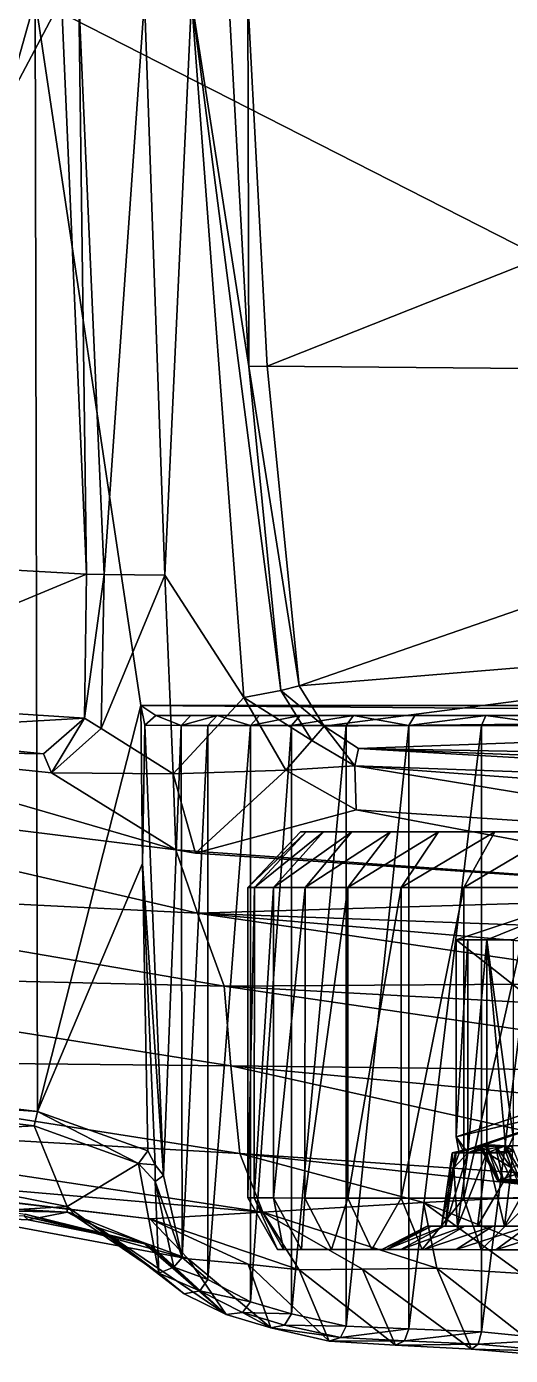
# Model space of a CAD drawing. Header units: metres. Extents: x -7 to 7, y -2.9 to 2.9.
# Drawn here: x -4.927 to -3.948, y -2.747 to -0.055 of the extents above; entities that cross this region are included whole.
import ezdxf

# ---------------------------------------------------------------- set-up
doc = ezdxf.new("R2010")
doc.units = ezdxf.units.M

msp = doc.modelspace()

# ---------------------------------------------------------------- linework, layer by layer
for points in [[(-5.51984, -2.17866, -1.25972), (-4.90959, 0, -1.28907), (-4.90498, -2.25259, -1.28985)], [(-4.90959, 0, -1.28907), (-5.51984, -2.17866, -1.25972), (-5.51984, 0, -1.25907)], [(-5.45369, -1.12764, 0.539903), (-4.85654, 0, 0.921452), (-5.49048, 0, 0.580406)], [(-4.85654, 0, 0.921452), (-5.45369, -1.12764, 0.539903), (-4.80541, -1.16408, 0.881277)], [(-4.90959, 0, -1.28907), (-2.10391, -1.43054, -1.3198), (-4.6954, -1.43055, -1.28949)], [(-4.6954, -1.43055, -1.28949), (-4.90498, -2.25259, -1.28985), (-4.90959, 0, -1.28907)], [(-2.10391, -1.43054, -1.3198), (-4.90959, 0, -1.28907), (-1.83446, 0, -1.32407)], [(-4.85654, 0, 0.921452), (-4.80541, -1.16408, 0.881277), (-4.82125, 0, 0.940306)], [(-4.77008, -1.16526, 0.899976), (-4.68813, 0, 1.01093), (-4.82125, 0, 0.940306)], [(-4.82125, 0, 0.940306), (-4.80541, -1.16408, 0.881277), (-4.77008, -1.16526, 0.899976)], [(-4.68813, 0, 1.01093), (-4.77008, -1.16526, 0.899976), (-4.64674, -1.1666, 0.965584)], [(-4.64674, -1.1666, 0.965584), (-4.59288, 0, 1.06093), (-4.68813, 0, 1.01093)], [(-4.59288, 0, 1.06093), (-4.64674, -1.1666, 0.965584), (-4.48738, -1.41433, 1.00051)], [(-4.59288, 0, 1.06093), (-4.41219, -1.39997, 1.02047), (-4.4772, -0.743843, 1.05956)], [(-4.41219, -1.39997, 1.02047), (-4.59288, 0, 1.06093), (-4.48738, -1.41433, 1.00051)], [(-4.59288, 0, 1.06093), (-4.4772, -0.743843, 1.05956), (-4.51763, 0, 1.07281)], [(-4.51763, 0, 1.07281), (-4.4772, -0.743843, 1.05956), (-4.47925, 0, 1.08333)], [(-4.47925, 0, 1.08333), (-4.4772, -0.743843, 1.05956), (-4.43967, -0.742794, 1.07324)], [(-4.43967, -0.742794, 1.07324), (-2.56705, 0, 1.84354), (-4.47925, 0, 1.08333)], [(-2.56705, 0, 1.84354), (-4.43967, -0.742794, 1.07324), (-2.5568, -0.760222, 1.83818)], [(-4.4772, -0.743843, 1.05956), (-4.37522, -1.39052, 1.03359), (-4.43967, -0.742794, 1.07324)], [(-4.37522, -1.39052, 1.03359), (-4.4772, -0.743843, 1.05956), (-4.41219, -1.39997, 1.02047)], [(-4.37522, -1.39052, 1.03359), (-2.5568, -0.760222, 1.83818), (-4.43967, -0.742794, 1.07324)], [(-2.5568, -0.760222, 1.83818), (-4.37522, -1.39052, 1.03359), (-2.53684, -1.23918, 1.78303)], [(-5.41281, -1.4166, 0.507014), (-4.80541, -1.16408, 0.881277), (-5.45369, -1.12764, 0.539903)], [(-4.80541, -1.16408, 0.881277), (-5.41281, -1.4166, 0.507014), (-4.8099, -1.4562, 0.814114)], [(-4.80541, -1.16408, 0.881277), (-4.8099, -1.4562, 0.814114), (-4.77008, -1.16526, 0.899976)], [(-4.77008, -1.16526, 0.899976), (-4.8099, -1.4562, 0.814114), (-4.77569, -1.47725, 0.82602)], [(-4.77569, -1.47725, 0.82602), (-4.64674, -1.1666, 0.965584), (-4.77008, -1.16526, 0.899976)], [(-4.64674, -1.1666, 0.965584), (-4.77569, -1.47725, 0.82602), (-4.63004, -1.56877, 0.875464)], [(-4.48738, -1.41433, 1.00051), (-4.64674, -1.1666, 0.965584), (-4.63004, -1.56877, 0.875464)], [(-4.32446, -1.47224, 1.03311), (-2.53684, -1.23918, 1.78303), (-4.37522, -1.39052, 1.03359)], [(-2.53684, -1.23918, 1.78303), (-4.32446, -1.47224, 1.03311), (-2.53147, -1.4544, 1.74392)], [(-4.41219, -1.39997, 1.02047), (-4.32446, -1.47224, 1.03311), (-4.37522, -1.39052, 1.03359)], [(-5.31292, -1.48496, 0.534398), (-4.8099, -1.4562, 0.814114), (-5.41281, -1.4166, 0.507014)], [(-4.48738, -1.41433, 1.00051), (-4.63004, -1.56877, 0.875464), (-4.40195, -1.56125, 0.990466)], [(-4.48738, -1.41433, 1.00051), (-4.34954, -1.50115, 1.01879), (-4.41219, -1.39997, 1.02047)], [(-4.34954, -1.50115, 1.01879), (-4.48738, -1.41433, 1.00051), (-4.40195, -1.56125, 0.990466)], [(-4.32446, -1.47224, 1.03311), (-4.41219, -1.39997, 1.02047), (-4.34954, -1.50115, 1.01879)], [(-4.90498, -2.25259, -1.28985), (-4.6954, -1.43055, -1.28949), (-4.69241, -1.75017, -1.28959)], [(-2.14882, -1.45055, -1.29921), (-4.6954, -1.43055, -1.28949), (-2.10391, -1.43054, -1.3198)], [(-4.69241, -1.75017, -1.28959), (-4.6954, -1.43055, -1.28949), (-4.68749, -1.47057, -1.26956)], [(-4.68749, -1.47057, -1.26956), (-4.6954, -1.43055, -1.28949), (-4.66555, -1.45055, -1.26981)], [(-4.6954, -1.43055, -1.28949), (-2.14882, -1.45055, -1.29921), (-4.66555, -1.45055, -1.26981)], [(-4.66555, -1.45055, -1.26981), (-4.61373, -1.47063, -1.02951), (-4.68749, -1.47057, -1.26956)], [(-3.02818, -1.45094, 0.030754), (-3.52283, -1.45094, 0.037835), (-4.66555, -1.45055, -1.26981)], [(-2.17951, -1.45059, -1.15878), (-4.66555, -1.45055, -1.26981), (-2.14882, -1.45055, -1.29921)], [(-2.33397, -1.45077, -0.546433), (-4.66555, -1.45055, -1.26981), (-2.17951, -1.45059, -1.15878)], [(-4.66555, -1.45055, -1.26981), (-4.37318, -1.4508, -0.44006), (-4.59443, -1.45062, -1.03475)], [(-3.02818, -1.45094, 0.030754), (-4.66555, -1.45055, -1.26981), (-2.33397, -1.45077, -0.546433)], [(-4.66555, -1.45055, -1.26981), (-3.52283, -1.45094, 0.037835), (-4.37318, -1.4508, -0.44006)], [(-4.61373, -1.47063, -1.02951), (-4.66555, -1.45055, -1.26981), (-4.59443, -1.45062, -1.03475)], [(-4.54091, -1.45069, -0.813524), (-4.61373, -1.47063, -1.02951), (-4.59443, -1.45062, -1.03475)], [(-4.55998, -1.47069, -0.807306), (-4.61373, -1.47063, -1.02951), (-4.54091, -1.45069, -0.813524)], [(-4.59443, -1.45062, -1.03475), (-4.45546, -1.45075, -0.607748), (-4.54091, -1.45069, -0.813524)], [(-4.59443, -1.45062, -1.03475), (-4.37318, -1.4508, -0.44006), (-4.45546, -1.45075, -0.607748)], [(-4.54091, -1.45069, -0.813524), (-4.47369, -1.47075, -0.599506), (-4.55998, -1.47069, -0.807306)], [(-4.47369, -1.47075, -0.599506), (-4.54091, -1.45069, -0.813524), (-4.45546, -1.45075, -0.607748)], [(-4.37318, -1.4508, -0.44006), (-4.47369, -1.47075, -0.599506), (-4.45546, -1.45075, -0.607748)], [(-4.39042, -1.4708, -0.429806), (-4.47369, -1.47075, -0.599506), (-4.37318, -1.4508, -0.44006)], [(-4.26538, -1.45085, -0.288159), (-4.39042, -1.4708, -0.429806), (-4.37318, -1.4508, -0.44006)], [(-4.28021, -1.47085, -0.274507), (-4.39042, -1.4708, -0.429806), (-4.26538, -1.45085, -0.288159)], [(-4.37318, -1.4508, -0.44006), (-4.14097, -1.45087, -0.183473), (-4.26538, -1.45085, -0.288159)], [(-4.37318, -1.4508, -0.44006), (-3.52283, -1.45094, 0.037835), (-4.14097, -1.45087, -0.183473)], [(-4.26538, -1.45085, -0.288159), (-4.15281, -1.47088, -0.167306), (-4.28021, -1.47085, -0.274507)], [(-4.15281, -1.47088, -0.167306), (-4.26538, -1.45085, -0.288159), (-4.14097, -1.45087, -0.183473)], [(-3.9973, -1.4509, -0.092462), (-4.15281, -1.47088, -0.167306), (-4.14097, -1.45087, -0.183473)], [(-4.00632, -1.47091, -0.074506), (-4.15281, -1.47088, -0.167306), (-3.9973, -1.4509, -0.092462)], [(-4.14097, -1.45087, -0.183473), (-3.68129, -1.45093, 0.010949), (-3.9973, -1.4509, -0.092462)], [(-4.14097, -1.45087, -0.183473), (-3.52283, -1.45094, 0.037835), (-3.68129, -1.45093, 0.010949)], [(-3.9973, -1.4509, -0.092462), (-3.85054, -1.47092, -0.014806), (-4.00632, -1.47091, -0.074506)], [(-3.85054, -1.47092, -0.014806), (-3.9973, -1.4509, -0.092462), (-3.84429, -1.45092, -0.033826)], [(-3.9973, -1.4509, -0.092462), (-3.68129, -1.45093, 0.010949), (-3.84429, -1.45092, -0.033826)], [(-4.8099, -1.4562, 0.814114), (-5.31292, -1.48496, 0.534398), (-4.89282, -1.52847, 0.7437)], [(-4.87612, -1.56694, 0.735823), (-4.8099, -1.4562, 0.814114), (-4.89282, -1.52847, 0.7437)], [(-4.8099, -1.4562, 0.814114), (-4.87612, -1.56694, 0.735823), (-4.77569, -1.47725, 0.82602)], [(-4.87612, -1.56694, 0.735823), (-4.63004, -1.56877, 0.875464), (-4.77569, -1.47725, 0.82602)], [(-4.68749, -1.47057, -1.26956), (-4.64962, -2.38237, -1.25547), (-4.69241, -1.75017, -1.28959)], [(-4.61373, -1.47063, -1.02951), (-4.64962, -2.38237, -1.25547), (-4.68749, -1.47057, -1.26956)], [(-4.64962, -2.38237, -1.25547), (-4.61373, -1.47063, -1.02951), (-4.61204, -2.54864, -1.02196)], [(-4.55998, -1.47069, -0.807306), (-4.61204, -2.54864, -1.02196), (-4.61373, -1.47063, -1.02951)], [(-4.61204, -2.54864, -1.02196), (-4.55998, -1.47069, -0.807306), (-4.55998, -2.59276, -0.807638)], [(-4.47369, -1.47075, -0.599506), (-4.55998, -2.59276, -0.807638), (-4.55998, -1.47069, -0.807306)], [(-4.55998, -2.59276, -0.807638), (-4.47369, -1.47075, -0.599506), (-4.47369, -2.63807, -0.599852)], [(-4.39042, -1.4708, -0.429806), (-4.47369, -2.63807, -0.599852), (-4.47369, -1.47075, -0.599506)], [(-4.47369, -2.63807, -0.599852), (-4.39042, -1.4708, -0.429806), (-4.39042, -2.66266, -0.43016)], [(-4.28021, -1.47085, -0.274507), (-4.39042, -2.66266, -0.43016), (-4.39042, -1.4708, -0.429806)], [(-4.39042, -2.66266, -0.43016), (-4.28021, -1.47085, -0.274507), (-4.28021, -2.68724, -0.274867)], [(-4.34954, -1.50115, 1.01879), (-4.26221, -1.5526, 1.05241), (-4.32446, -1.47224, 1.03311)], [(-4.25502, -1.51745, 1.06032), (-2.53147, -1.4544, 1.74392), (-4.32446, -1.47224, 1.03311)], [(-4.32446, -1.47224, 1.03311), (-4.26221, -1.5526, 1.05241), (-4.25502, -1.51745, 1.06032)], [(-4.15281, -1.47088, -0.167306), (-4.28021, -2.68724, -0.274867), (-4.28021, -1.47085, -0.274507)], [(-4.28021, -2.68724, -0.274867), (-4.15281, -1.47088, -0.167306), (-4.15281, -2.69324, -0.167669)], [(-2.53147, -1.4544, 1.74392), (-4.25502, -1.51745, 1.06032), (-2.56126, -1.54788, 1.71327)], [(-4.00632, -1.47091, -0.074506), (-4.15281, -2.69324, -0.167669), (-4.15281, -1.47088, -0.167306)], [(-4.15281, -2.69324, -0.167669), (-4.00632, -1.47091, -0.074506), (-4.00632, -2.69923, -0.07487)], [(-3.85054, -1.47092, -0.014806), (-4.00632, -2.69923, -0.07487), (-4.00632, -1.47091, -0.074506)], [(-4.00632, -2.69923, -0.07487), (-3.85054, -1.47092, -0.014806), (-3.85054, -2.71446, -0.015175)], [(-5.319, -1.52101, 0.51504), (-4.89282, -1.52847, 0.7437), (-5.31292, -1.48496, 0.534398)], [(-4.40195, -1.56125, 0.990466), (-4.26221, -1.5526, 1.05241), (-4.34954, -1.50115, 1.01879)], [(-4.62469, -1.72282, 0.79542), (-5.319, -1.52101, 0.51504), (-5.72829, -1.58584, 0.24546)], [(-4.89282, -1.52847, 0.7437), (-5.319, -1.52101, 0.51504), (-4.87612, -1.56694, 0.735823)], [(-5.319, -1.52101, 0.51504), (-4.62469, -1.72282, 0.79542), (-4.87612, -1.56694, 0.735823)], [(-4.26221, -1.5526, 1.05241), (-2.61843, -1.61183, 1.67894), (-4.25502, -1.51745, 1.06032)], [(-4.25502, -1.51745, 1.06032), (-2.61843, -1.61183, 1.67894), (-2.62494, -1.58226, 1.67792)], [(-2.56126, -1.54788, 1.71327), (-4.25502, -1.51745, 1.06032), (-2.62494, -1.58226, 1.67792)], [(-4.26221, -1.5526, 1.05241), (-4.40195, -1.56125, 0.990466), (-4.2598, -1.64179, 1.03544)], [(-4.26221, -1.5526, 1.05241), (-3.35239, -1.70161, 1.41043), (-2.60607, -1.67567, 1.69043)], [(-3.35239, -1.70161, 1.41043), (-4.26221, -1.5526, 1.05241), (-4.2598, -1.64179, 1.03544)], [(-4.26221, -1.5526, 1.05241), (-2.60607, -1.67567, 1.69043), (-2.61843, -1.61183, 1.67894)], [(-5.72829, -1.58584, 0.24546), (-4.58106, -1.85125, 0.670381), (-4.62469, -1.72282, 0.79542)], [(-4.58106, -1.85125, 0.670381), (-5.72829, -1.58584, 0.24546), (-5.71452, -1.79398, 0.165397)], [(-4.63004, -1.56877, 0.875464), (-4.87612, -1.56694, 0.735823), (-4.62469, -1.72282, 0.79542)], [(-4.63004, -1.56877, 0.875464), (-4.58476, -1.72926, 0.840418), (-4.40195, -1.56125, 0.990466)], [(-4.62469, -1.72282, 0.79542), (-4.58476, -1.72926, 0.840418), (-4.63004, -1.56877, 0.875464)], [(-4.2598, -1.64179, 1.03544), (-4.40195, -1.56125, 0.990466), (-4.58476, -1.72926, 0.840418)], [(-4.58476, -1.72926, 0.840418), (-3.34459, -1.81369, 1.37539), (-4.2598, -1.64179, 1.03544)], [(-4.2598, -1.64179, 1.03544), (-3.34459, -1.81369, 1.37539), (-3.35239, -1.70161, 1.41043)], [(-4.37242, -1.68599, -1.12334), (-4.36067, -1.686, -1.27253), (-4.47877, -1.79888, -1.12334)], [(-4.47877, -1.79888, -1.12334), (-4.36067, -1.686, -0.974158), (-4.37242, -1.68599, -1.12334)], [(-4.36067, -1.686, -0.974158), (-4.47877, -1.79888, -1.12334), (-4.46572, -1.79889, -0.957524)], [(-4.47877, -1.79888, -1.12334), (-4.36067, -1.686, -1.27253), (-4.46572, -1.79889, -1.28916)], [(-4.36067, -1.686, -1.27253), (-4.32574, -1.68601, -1.41805), (-4.46572, -1.79889, -1.28916)], [(-4.46572, -1.79889, -0.957524), (-4.32574, -1.68601, -0.828643), (-4.36067, -1.686, -0.974158)], [(-4.32574, -1.68601, -0.828643), (-4.46572, -1.79889, -0.957524), (-4.42689, -1.7989, -0.795787)], [(-4.46572, -1.79889, -1.28916), (-4.32574, -1.68601, -1.41805), (-4.42689, -1.7989, -1.4509)], [(-4.32574, -1.68601, -1.41805), (-4.26847, -1.68603, -1.5563), (-4.42689, -1.7989, -1.4509)], [(-4.42689, -1.7989, -0.795787), (-4.26847, -1.68603, -0.690387), (-4.32574, -1.68601, -0.828643)], [(-4.26847, -1.68603, -0.690387), (-4.42689, -1.7989, -0.795787), (-4.36324, -1.79892, -0.642115)], [(-4.42689, -1.7989, -1.4509), (-4.26847, -1.68603, -1.5563), (-4.36324, -1.79892, -1.60457)], [(-3.41874, -1.68632, -1.12334), (-4.37242, -1.68599, -1.12334), (-4.36067, -1.686, -0.974158)], [(-3.41874, -1.68632, -1.12334), (-4.36067, -1.686, -1.27253), (-4.37242, -1.68599, -1.12334)], [(-4.26847, -1.68603, -1.5563), (-4.19028, -1.68606, -1.6839), (-4.36324, -1.79892, -1.60457)], [(-4.36324, -1.79892, -0.642115), (-4.19028, -1.68606, -0.56279), (-4.26847, -1.68603, -0.690387)], [(-4.19028, -1.68606, -0.56279), (-4.36324, -1.79892, -0.642115), (-4.27633, -1.79895, -0.500292)], [(-4.36324, -1.79892, -1.60457), (-4.19028, -1.68606, -1.6839), (-4.27633, -1.79895, -1.7464)], [(-3.41874, -1.68632, -1.12334), (-4.36067, -1.686, -0.974158), (-4.32574, -1.68601, -0.828643)], [(-3.41874, -1.68632, -1.12334), (-4.32574, -1.68601, -1.41805), (-4.36067, -1.686, -1.27253)], [(-3.41874, -1.68632, -1.12334), (-4.32574, -1.68601, -0.828643), (-4.26847, -1.68603, -0.690387)], [(-3.41874, -1.68632, -1.12334), (-4.26847, -1.68603, -1.5563), (-4.32574, -1.68601, -1.41805)], [(-4.19028, -1.68606, -1.6839), (-4.09309, -1.68609, -1.79769), (-4.27633, -1.79895, -1.7464)], [(-4.27633, -1.79895, -0.500292), (-4.09309, -1.68609, -0.448997), (-4.19028, -1.68606, -0.56279)], [(-4.09309, -1.68609, -0.448997), (-4.27633, -1.79895, -0.500292), (-4.16831, -1.79899, -0.373811)], [(-4.27633, -1.79895, -1.7464), (-4.09309, -1.68609, -1.79769), (-4.16831, -1.79899, -1.87288)], [(-3.41874, -1.68632, -1.12334), (-4.26847, -1.68603, -0.690387), (-4.19028, -1.68606, -0.56279)], [(-3.41874, -1.68632, -1.12334), (-4.19028, -1.68606, -1.6839), (-4.26847, -1.68603, -1.5563)], [(-3.41874, -1.68632, -1.12334), (-4.19028, -1.68606, -0.56279), (-4.09309, -1.68609, -0.448997)], [(-3.41874, -1.68632, -1.12334), (-4.09309, -1.68609, -1.79769), (-4.19028, -1.68606, -1.6839)], [(-4.09309, -1.68609, -1.79769), (-3.9793, -1.68613, -1.89488), (-4.16831, -1.79899, -1.87288)], [(-4.16831, -1.79899, -0.373811), (-3.9793, -1.68613, -0.351808), (-4.09309, -1.68609, -0.448997)], [(-3.9793, -1.68613, -0.351808), (-4.16831, -1.79899, -0.373811), (-4.04182, -1.79903, -0.265787)], [(-4.16831, -1.79899, -1.87288), (-3.9793, -1.68613, -1.89488), (-4.04182, -1.79903, -1.9809)], [(-3.41874, -1.68632, -1.12334), (-4.09309, -1.68609, -0.448997), (-3.9793, -1.68613, -0.351808)], [(-3.41874, -1.68632, -1.12334), (-3.9793, -1.68613, -1.89488), (-4.09309, -1.68609, -1.79769)], [(-3.9793, -1.68613, -1.89488), (-3.8517, -1.68617, -1.97307), (-4.04182, -1.79903, -1.9809)], [(-4.04182, -1.79903, -0.265787), (-3.8517, -1.68617, -0.273616), (-3.9793, -1.68613, -0.351808)], [(-3.8517, -1.68617, -0.273616), (-4.04182, -1.79903, -0.265787), (-3.9, -1.79908, -0.178878)], [(-4.04182, -1.79903, -1.9809), (-3.8517, -1.68617, -1.97307), (-3.9, -1.79908, -2.06781)], [(-3.41874, -1.68632, -1.12334), (-3.9793, -1.68613, -0.351808), (-3.8517, -1.68617, -0.273616)], [(-3.41874, -1.68632, -1.12334), (-3.8517, -1.68617, -1.97307), (-3.9793, -1.68613, -1.89488)], [(-4.62469, -1.72282, 0.79542), (-4.58106, -1.85125, 0.670381), (-3.34459, -1.81367, 1.33039)], [(-3.34459, -1.81367, 1.33039), (-4.58476, -1.72926, 0.840418), (-4.62469, -1.72282, 0.79542)], [(-4.58476, -1.72926, 0.840418), (-3.34459, -1.81367, 1.33039), (-3.34459, -1.81369, 1.37539)], [(-4.90498, -2.25259, -1.28985), (-4.69241, -1.75017, -1.28959), (-4.68114, -2.33215, -1.28764)], [(-4.66671, -2.36055, -1.27977), (-4.68114, -2.33215, -1.28764), (-4.69241, -1.75017, -1.28959)], [(-4.69241, -1.75017, -1.28959), (-4.64962, -2.38237, -1.25547), (-4.66671, -2.36055, -1.27977)], [(-5.71452, -1.79398, 0.165397), (-4.52664, -1.9988, 0.520337), (-4.58106, -1.85125, 0.670381)], [(-4.52664, -1.9988, 0.520337), (-5.71452, -1.79398, 0.165397), (-5.70141, -1.97111, 0.105345)], [(-4.46572, -1.79889, -1.28916), (-4.47893, -2.4279, -1.12334), (-4.47877, -1.79888, -1.12334)], [(-4.47893, -2.4279, -1.12334), (-4.46572, -1.79889, -0.957524), (-4.47877, -1.79888, -1.12334)], [(-4.47893, -2.4279, -1.12334), (-4.46572, -1.79889, -1.28916), (-4.46588, -2.4279, -1.28916)], [(-4.46588, -2.4279, -0.957524), (-4.46572, -1.79889, -0.957524), (-4.47893, -2.4279, -1.12334)], [(-4.42689, -1.7989, -1.4509), (-4.46588, -2.4279, -1.28916), (-4.46572, -1.79889, -1.28916)], [(-4.46588, -2.4279, -0.957524), (-4.42689, -1.7989, -0.795787), (-4.46572, -1.79889, -0.957524)], [(-4.46588, -2.4279, -1.28916), (-4.42689, -1.7989, -1.4509), (-4.42705, -2.42792, -1.4509)], [(-4.42705, -2.42792, -0.795787), (-4.42689, -1.7989, -0.795787), (-4.46588, -2.4279, -0.957524)], [(-4.36324, -1.79892, -1.60457), (-4.42705, -2.42792, -1.4509), (-4.42689, -1.7989, -1.4509)], [(-4.42705, -2.42792, -0.795787), (-4.36324, -1.79892, -0.642115), (-4.42689, -1.7989, -0.795787)], [(-4.42705, -2.42792, -1.4509), (-4.36324, -1.79892, -1.60457), (-4.3634, -2.42794, -1.60457)], [(-4.3634, -2.42794, -0.642115), (-4.36324, -1.79892, -0.642115), (-4.42705, -2.42792, -0.795787)], [(-4.27633, -1.79895, -1.7464), (-4.3634, -2.42794, -1.60457), (-4.36324, -1.79892, -1.60457)], [(-4.3634, -2.42794, -0.642115), (-4.27633, -1.79895, -0.500292), (-4.36324, -1.79892, -0.642115)], [(-4.3634, -2.42794, -1.60457), (-4.27633, -1.79895, -1.7464), (-4.27649, -2.42797, -1.7464)], [(-4.27649, -2.42797, -0.500292), (-4.27633, -1.79895, -0.500292), (-4.3634, -2.42794, -0.642115)], [(-4.16831, -1.79899, -1.87288), (-4.27649, -2.42797, -1.7464), (-4.27633, -1.79895, -1.7464)], [(-4.27649, -2.42797, -0.500292), (-4.16831, -1.79899, -0.373811), (-4.27633, -1.79895, -0.500292)], [(-4.27649, -2.42797, -1.7464), (-4.16831, -1.79899, -1.87288), (-4.16847, -2.42801, -1.87288)], [(-4.16847, -2.42801, -0.373811), (-4.16831, -1.79899, -0.373811), (-4.27649, -2.42797, -0.500292)], [(-4.04182, -1.79903, -1.9809), (-4.16847, -2.42801, -1.87288), (-4.16831, -1.79899, -1.87288)], [(-4.16847, -2.42801, -0.373811), (-4.04182, -1.79903, -0.265787), (-4.16831, -1.79899, -0.373811)], [(-4.16847, -2.42801, -1.87288), (-4.04182, -1.79903, -1.9809), (-4.04198, -2.42805, -1.9809)], [(-4.04198, -2.42805, -0.265787), (-4.04182, -1.79903, -0.265787), (-4.16847, -2.42801, -0.373811)], [(-3.70154, -1.78627, -1.07856), (-4.05744, -1.90502, -1.02219), (-3.70164, -2.1855, -1.07856)], [(-3.70154, -1.78627, -1.07856), (-3.99493, -1.90504, -0.829794), (-4.05744, -1.90502, -1.02219)], [(-3.9, -1.79908, -2.06781), (-4.04198, -2.42805, -1.9809), (-4.04182, -1.79903, -1.9809)], [(-4.04198, -2.42805, -0.265787), (-3.9, -1.79908, -0.178878), (-4.04182, -1.79903, -0.265787)], [(-4.04198, -2.42805, -1.9809), (-3.9, -1.79908, -2.06781), (-3.90016, -2.4281, -2.06781)], [(-3.90016, -2.4281, -0.178878), (-3.9, -1.79908, -0.178878), (-4.04198, -2.42805, -0.265787)], [(-3.70154, -1.78627, -1.07856), (-3.94191, -1.90506, -0.743281), (-3.99493, -1.90504, -0.829794)], [(-3.34459, -1.81367, 1.33039), (-4.58106, -1.85125, 0.670381), (-3.29249, -1.89821, 1.23537)], [(-4.58106, -1.85125, 0.670381), (-3.61452, -1.99267, 0.91034), (-3.54596, -1.94045, 1.05535)], [(-4.58106, -1.85125, 0.670381), (-3.54596, -1.94045, 1.05535), (-3.29249, -1.89821, 1.23537)], [(-3.61452, -1.99267, 0.91034), (-4.58106, -1.85125, 0.670381), (-4.52664, -1.9988, 0.520337)], [(-3.70164, -2.1855, -1.07856), (-4.05744, -1.90502, -1.02219), (-4.05754, -2.30425, -1.02219)], [(-4.03375, -1.90503, -0.923534), (-4.05754, -2.30425, -1.02219), (-4.05744, -1.90502, -1.02219)], [(-4.05754, -2.30425, -1.02219), (-4.03375, -1.90503, -0.923534), (-4.03386, -2.33642, -0.923534)], [(-4.05744, -1.90502, -1.02219), (-3.99493, -1.90504, -0.829794), (-4.03375, -1.90503, -0.923534)], [(-4.03375, -1.90503, -0.923534), (-3.99493, -1.90504, -0.829794), (-4.03386, -2.33642, -0.923534)], [(-4.03386, -2.33642, -0.923534), (-3.99493, -1.90504, -0.829794), (-3.99504, -2.33644, -0.829794)], [(-3.99493, -1.90504, -0.829794), (-3.95587, -2.33645, -0.765876), (-3.99504, -2.33644, -0.829794)], [(-3.99493, -1.90504, -0.829794), (-3.94201, -2.30429, -0.743281), (-3.95587, -2.33645, -0.765876)], [(-3.94201, -2.30429, -0.743281), (-3.99493, -1.90504, -0.829794), (-3.94191, -1.90506, -0.743281)], [(-4.51336, -2.15992, 0.425289), (-5.70141, -1.97111, 0.105345), (-5.7033, -2.14808, 0.045293)], [(-5.70141, -1.97111, 0.105345), (-4.51336, -2.15992, 0.425289), (-4.52664, -1.9988, 0.520337)], [(-4.52664, -1.9988, 0.520337), (-3.53916, -2.05246, 0.840322), (-3.61452, -1.99267, 0.91034)], [(-4.52664, -1.9988, 0.520337), (-4.51336, -2.15992, 0.425289), (-3.33045, -2.17466, 0.685286)], [(-4.52664, -1.9988, 0.520337), (-3.33045, -2.17466, 0.685286), (-3.53916, -2.05246, 0.840322)], [(-5.7033, -2.14808, 0.045293), (-5.6836, -2.26927, -0.034742), (-4.49527, -2.3381, 0.325237)], [(-5.7033, -2.14808, 0.045293), (-4.49527, -2.3381, 0.325237), (-4.51336, -2.15992, 0.425289)], [(-4.90498, -2.25259, -1.28985), (-5.51876, -2.20854, -1.24237), (-5.51984, -2.17866, -1.25972)], [(-4.51336, -2.15992, 0.425289), (-3.35804, -2.41632, 0.505213), (-3.34447, -2.26949, 0.605257)], [(-3.35804, -2.41632, 0.505213), (-4.51336, -2.15992, 0.425289), (-4.49527, -2.3381, 0.325237)], [(-3.33045, -2.17466, 0.685286), (-4.51336, -2.15992, 0.425289), (-3.34447, -2.26949, 0.605257)], [(-3.70164, -2.1855, -1.07856), (-4.05754, -2.30425, -1.02219), (-3.71959, -2.22442, -1.09356)], [(-4.91146, -2.28199, -1.27226), (-5.51876, -2.20854, -1.24237), (-4.90498, -2.25259, -1.28985)], [(-4.91146, -2.28199, -1.27226), (-5.50726, -2.314, -1.07081), (-5.51876, -2.20854, -1.24237)], [(-3.71959, -2.22442, -1.09356), (-4.05754, -2.30425, -1.02219), (-4.04332, -2.33252, -1.05121)], [(-4.00968, -2.32332, -1.1198), (-3.71959, -2.22442, -1.09356), (-4.04332, -2.33252, -1.05121)], [(-3.71959, -2.22442, -1.09356), (-4.00968, -2.32332, -1.1198), (-3.75547, -2.23794, -1.12357)], [(-4.90498, -2.25259, -1.28985), (-4.70062, -2.35772, -1.27251), (-4.91146, -2.28199, -1.27226)], [(-4.70062, -2.35772, -1.27251), (-4.90498, -2.25259, -1.28985), (-4.68114, -2.33215, -1.28764)], [(-4.00968, -2.32332, -1.1198), (-3.7503, -2.31757, -1.13207), (-3.75547, -2.23794, -1.12357)], [(-5.6836, -2.26927, -0.034742), (-5.64774, -2.3534, -0.207197), (-4.44853, -2.45656, 0.175201)], [(-4.49527, -2.3381, 0.325237), (-5.6836, -2.26927, -0.034742), (-4.44853, -2.45656, 0.175201)], [(-5.50726, -2.314, -1.07081), (-4.91146, -2.28199, -1.27226), (-4.84466, -2.44508, -1.00766)], [(-4.70062, -2.35772, -1.27251), (-4.84466, -2.44508, -1.00766), (-4.91146, -2.28199, -1.27226)], [(-4.94336, -2.45119, -0.984351), (-5.50726, -2.314, -1.07081), (-4.84466, -2.44508, -1.00766)], [(-4.05754, -2.30425, -1.02219), (-4.03386, -2.33642, -0.923534), (-4.05136, -2.33642, -0.996426)], [(-4.05136, -2.33642, -0.996426), (-4.04332, -2.33252, -1.05121), (-4.05754, -2.30425, -1.02219)], [(-3.94563, -2.36697, -0.740663), (-3.95587, -2.33645, -0.765876), (-3.94201, -2.30429, -0.743281)], [(-4.66671, -2.36055, -1.27977), (-4.70062, -2.35772, -1.27251), (-4.68114, -2.33215, -1.28764)], [(-4.49527, -2.3381, 0.325237), (-4.1233, -2.43708, 0.315208), (-3.76108, -2.41799, 0.435214)], [(-4.49527, -2.3381, 0.325237), (-3.76108, -2.41799, 0.435214), (-3.35804, -2.41632, 0.505213)], [(-4.49527, -2.3381, 0.325237), (-4.44853, -2.45656, 0.175201), (-4.1233, -2.43708, 0.315208)], [(-4.08723, -2.48499, -1.12334), (-4.05755, -2.33642, -1.2245), (-4.06551, -2.33641, -1.12334)], [(-4.06551, -2.33641, -1.12334), (-4.07901, -2.48499, -1.0188), (-4.08723, -2.48499, -1.12334)], [(-4.05755, -2.33642, -1.2245), (-4.08723, -2.48499, -1.12334), (-4.07901, -2.48499, -1.22789)], [(-4.06551, -2.33641, -1.12334), (-4.06196, -2.36693, -1.0215), (-4.07901, -2.48499, -1.0188)], [(-4.03386, -2.33642, -1.32316), (-4.07901, -2.48499, -1.22789), (-4.05453, -2.485, -1.32986)], [(-4.07901, -2.48499, -1.22789), (-4.03386, -2.33642, -1.32316), (-4.05755, -2.33642, -1.2245)], [(-4.05755, -2.33642, -1.2245), (-4.00636, -2.32194, -1.15835), (-4.06551, -2.33641, -1.12334)], [(-4.00636, -2.32194, -1.15835), (-4.05963, -2.33642, -1.04861), (-4.06551, -2.33641, -1.12334)], [(-4.06196, -2.36693, -1.0215), (-4.06551, -2.33641, -1.12334), (-4.05963, -2.33642, -1.04861)], [(-4.06196, -2.36693, -1.0215), (-4.03386, -2.33642, -0.923534), (-4.05453, -2.485, -0.916832)], [(-4.03386, -2.33642, -0.923534), (-4.06196, -2.36693, -1.0215), (-4.05136, -2.33642, -0.996426)], [(-4.05963, -2.33642, -1.04861), (-4.05136, -2.33642, -0.996426), (-4.06196, -2.36693, -1.0215)], [(-4.00636, -2.32194, -1.15835), (-4.04332, -2.33252, -1.05121), (-4.05963, -2.33642, -1.04861)], [(-4.05136, -2.33642, -0.996426), (-4.05963, -2.33642, -1.04861), (-4.04332, -2.33252, -1.05121)], [(-3.99617, -2.32095, -1.22403), (-4.00636, -2.32194, -1.15835), (-4.05755, -2.33642, -1.2245)], [(-4.03386, -2.33642, -1.32316), (-3.99617, -2.32095, -1.22403), (-4.05755, -2.33642, -1.2245)], [(-4.03386, -2.33642, -0.923534), (-3.99504, -2.33644, -0.829794), (-4.05453, -2.485, -0.916832)], [(-4.05453, -2.485, -1.32986), (-3.99504, -2.33644, -1.4169), (-4.03386, -2.33642, -1.32316)], [(-3.99504, -2.33644, -1.4169), (-4.05453, -2.485, -1.32986), (-4.0144, -2.48502, -1.42674)], [(-4.05453, -2.485, -0.916832), (-3.99504, -2.33644, -0.829794), (-4.0144, -2.48502, -0.819948)], [(-4.04332, -2.33252, -1.05121), (-4.00636, -2.32194, -1.15835), (-4.00968, -2.32332, -1.1198)], [(-3.97814, -2.32099, -1.29777), (-3.99617, -2.32095, -1.22403), (-4.03386, -2.33642, -1.32316)], [(-4.03386, -2.33642, -1.32316), (-3.95759, -2.32206, -1.35929), (-3.97814, -2.32099, -1.29777)], [(-3.95759, -2.32206, -1.35929), (-4.03386, -2.33642, -1.32316), (-3.99504, -2.33644, -1.4169)], [(-3.94563, -2.36697, -1.50603), (-3.99504, -2.33644, -1.4169), (-4.0144, -2.48502, -1.42674)], [(-3.99504, -2.33644, -0.829794), (-3.9596, -2.48504, -0.730535), (-4.0144, -2.48502, -0.819948)], [(-3.97376, -2.39263, -1.12876), (-3.7503, -2.31757, -1.13207), (-4.00968, -2.32332, -1.1198)], [(-4.00636, -2.32194, -1.15835), (-3.97376, -2.39263, -1.12876), (-4.00968, -2.32332, -1.1198)], [(-3.99617, -2.32095, -1.22403), (-3.97084, -2.39141, -1.16264), (-4.00636, -2.32194, -1.15835)], [(-3.97084, -2.39141, -1.16264), (-3.97376, -2.39263, -1.12876), (-4.00636, -2.32194, -1.15835)], [(-3.96188, -2.39054, -1.22038), (-3.97084, -2.39141, -1.16264), (-3.99617, -2.32095, -1.22403)], [(-3.97814, -2.32099, -1.29777), (-3.96188, -2.39054, -1.22038), (-3.99617, -2.32095, -1.22403)], [(-3.94272, -2.33267, -1.47124), (-3.95759, -2.32206, -1.35929), (-3.99504, -2.33644, -1.4169)], [(-3.94272, -2.33267, -1.47124), (-3.99504, -2.33644, -1.4169), (-3.95587, -2.33645, -1.48081)], [(-3.99504, -2.33644, -0.829794), (-3.94563, -2.36697, -0.740663), (-3.9596, -2.48504, -0.730535)], [(-3.99504, -2.33644, -1.4169), (-3.94563, -2.36697, -1.50603), (-3.95587, -2.33645, -1.48081)], [(-3.94563, -2.36697, -0.740663), (-3.99504, -2.33644, -0.829794), (-3.95587, -2.33645, -0.765876)], [(-3.92797, -2.39152, -1.33928), (-3.97814, -2.32099, -1.29777), (-3.95759, -2.32206, -1.35929)], [(-3.94603, -2.39058, -1.28521), (-3.96188, -2.39054, -1.22038), (-3.97814, -2.32099, -1.29777)], [(-3.97814, -2.32099, -1.29777), (-3.92797, -2.39152, -1.33928), (-3.94603, -2.39058, -1.28521)], [(-3.90422, -2.40284, -1.17334), (-3.7503, -2.31757, -1.13207), (-3.97376, -2.39263, -1.12876)], [(-3.87613, -2.33648, -1.58056), (-3.94563, -2.36697, -1.50603), (-3.9596, -2.48504, -1.51615)], [(-3.87613, -2.33648, -1.58056), (-3.9596, -2.48504, -1.51615), (-3.8915, -2.48506, -1.5959)], [(-3.9164, -2.39265, -1.36807), (-3.95759, -2.32206, -1.35929), (-3.94443, -2.32334, -1.39203)], [(-3.95759, -2.32206, -1.35929), (-3.94272, -2.33267, -1.47124), (-3.94443, -2.32334, -1.39203)], [(-3.95759, -2.32206, -1.35929), (-3.9164, -2.39265, -1.36807), (-3.92797, -2.39152, -1.33928)], [(-3.94563, -2.36697, -1.50603), (-3.94272, -2.33267, -1.47124), (-3.95587, -2.33645, -1.48081)], [(-5.64774, -2.3534, -0.207197), (-4.67769, -2.47004, -0.059802), (-4.44853, -2.45656, 0.175201)], [(-4.67769, -2.47004, -0.059802), (-5.64774, -2.3534, -0.207197), (-5.64695, -2.35428, -0.210942)], [(-5.64695, -2.35428, -0.210942), (-5.64193, -2.35686, -0.218015), (-4.67769, -2.47004, -0.059802)], [(-5.64193, -2.35686, -0.218015), (-4.93001, -2.46057, -0.534836), (-4.59947, -2.55098, -0.332626)], [(-4.67769, -2.47004, -0.059802), (-5.64193, -2.35686, -0.218015), (-4.59947, -2.55098, -0.332626)], [(-4.84466, -2.44508, -1.00766), (-4.70062, -2.35772, -1.27251), (-4.65887, -2.57996, -1.01983)], [(-4.66667, -2.39439, -1.26719), (-4.70062, -2.35772, -1.27251), (-4.66671, -2.36055, -1.27977)], [(-4.66667, -2.39439, -1.26719), (-4.65887, -2.57996, -1.01983), (-4.70062, -2.35772, -1.27251)], [(-4.64962, -2.38237, -1.25547), (-4.66667, -2.39439, -1.26719), (-4.66671, -2.36055, -1.27977)], [(-4.06196, -2.36693, -1.0215), (-4.05453, -2.485, -0.916832), (-4.07901, -2.48499, -1.0188)], [(-3.94563, -2.36697, -1.50603), (-4.0144, -2.48502, -1.42674), (-3.9596, -2.48504, -1.51615)], [(-3.94563, -2.36697, -0.740663), (-3.8915, -2.48506, -0.650794), (-3.9596, -2.48504, -0.730535)], [(-4.61204, -2.54864, -1.02196), (-4.66667, -2.39439, -1.26719), (-4.64962, -2.38237, -1.25547)], [(-4.65887, -2.57996, -1.01983), (-4.66667, -2.39439, -1.26719), (-4.62899, -2.56803, -1.02694)], [(-4.62899, -2.56803, -1.02694), (-4.66667, -2.39439, -1.26719), (-4.61204, -2.54864, -1.02196)], [(-3.97084, -2.39141, -1.16264), (-3.90422, -2.40284, -1.17334), (-3.97376, -2.39263, -1.12876)], [(-3.96188, -2.39054, -1.22038), (-3.9027, -2.40221, -1.19098), (-3.97084, -2.39141, -1.16264)], [(-3.9027, -2.40221, -1.19098), (-3.90422, -2.40284, -1.17334), (-3.97084, -2.39141, -1.16264)], [(-3.88979, -2.40178, -1.25477), (-3.96188, -2.39054, -1.22038), (-3.94603, -2.39058, -1.28521)], [(-3.89803, -2.40176, -1.22103), (-3.9027, -2.40221, -1.19098), (-3.96188, -2.39054, -1.22038)], [(-3.96188, -2.39054, -1.22038), (-3.88979, -2.40178, -1.25477), (-3.89803, -2.40176, -1.22103)], [(-4.1233, -2.43708, 0.315208), (-3.74193, -2.59116, 0.290161), (-3.76108, -2.41799, 0.435214)], [(-5.50646, -2.44402, -0.579795), (-4.94336, -2.45119, -0.984351), (-4.84453, -2.4568, -0.970212)], [(-4.9321, -2.465, -0.562073), (-5.50646, -2.44402, -0.579795), (-4.92373, -2.47225, -0.579804)], [(-5.50646, -2.44402, -0.579795), (-4.84453, -2.4568, -0.970212), (-4.92373, -2.47225, -0.579804)], [(-4.84453, -2.4568, -0.970212), (-4.94336, -2.45119, -0.984351), (-4.84466, -2.44508, -1.00766)], [(-4.84466, -2.44508, -1.00766), (-4.65887, -2.57996, -1.01983), (-4.82418, -2.46719, -0.992504)], [(-4.84453, -2.4568, -0.970212), (-4.84466, -2.44508, -1.00766), (-4.82418, -2.46719, -0.992504)], [(-4.419, -2.53242, -1.12334), (-4.46588, -2.4279, -0.957524), (-4.47893, -2.4279, -1.12334)], [(-4.46588, -2.4279, -1.28916), (-4.419, -2.53242, -1.12334), (-4.47893, -2.4279, -1.12334)], [(-4.40669, -2.53243, -1.27979), (-4.419, -2.53242, -1.12334), (-4.46588, -2.4279, -1.28916)], [(-4.40669, -2.53243, -0.966903), (-4.42705, -2.42792, -0.795787), (-4.46588, -2.4279, -0.957524)], [(-4.42705, -2.42792, -1.4509), (-4.40669, -2.53243, -1.27979), (-4.46588, -2.4279, -1.28916)], [(-4.46588, -2.4279, -0.957524), (-4.419, -2.53242, -1.12334), (-4.40669, -2.53243, -0.966903)], [(-4.44853, -2.45656, 0.175201), (-4.09673, -2.57032, 0.160168), (-4.1233, -2.43708, 0.315208)], [(-4.37006, -2.53244, -1.43237), (-4.40669, -2.53243, -1.27979), (-4.42705, -2.42792, -1.4509)], [(-4.37006, -2.53244, -0.814314), (-4.3634, -2.42794, -0.642115), (-4.42705, -2.42792, -0.795787)], [(-4.3634, -2.42794, -1.60457), (-4.37006, -2.53244, -1.43237), (-4.42705, -2.42792, -1.4509)], [(-4.42705, -2.42792, -0.795787), (-4.40669, -2.53243, -0.966903), (-4.37006, -2.53244, -0.814314)], [(-4.31, -2.53246, -1.57735), (-4.37006, -2.53244, -1.43237), (-4.3634, -2.42794, -1.60457)], [(-4.3634, -2.42794, -0.642115), (-4.37006, -2.53244, -0.814314), (-4.31, -2.53246, -0.669334)], [(-4.31, -2.53246, -0.669334), (-4.27649, -2.42797, -0.500292), (-4.3634, -2.42794, -0.642115)], [(-4.27649, -2.42797, -1.7464), (-4.31, -2.53246, -1.57735), (-4.3634, -2.42794, -1.60457)], [(-4.22801, -2.53249, -1.71116), (-4.31, -2.53246, -1.57735), (-4.27649, -2.42797, -1.7464)], [(-4.27649, -2.42797, -0.500292), (-4.31, -2.53246, -0.669334), (-4.22801, -2.53249, -0.535533)], [(-4.22801, -2.53249, -0.535533), (-4.16847, -2.42801, -0.373811), (-4.27649, -2.42797, -0.500292)], [(-4.16847, -2.42801, -1.87288), (-4.22801, -2.53249, -1.71116), (-4.27649, -2.42797, -1.7464)], [(-4.1261, -2.53253, -1.83048), (-4.22801, -2.53249, -1.71116), (-4.16847, -2.42801, -1.87288)], [(-4.16847, -2.42801, -0.373811), (-4.22801, -2.53249, -0.535533), (-4.1261, -2.53253, -0.416206)], [(-4.1261, -2.53253, -0.416206), (-4.04198, -2.42805, -0.265787), (-4.16847, -2.42801, -0.373811)], [(-4.04198, -2.42805, -1.9809), (-4.1261, -2.53253, -1.83048), (-4.16847, -2.42801, -1.87288)], [(-4.00677, -2.53257, -1.9324), (-4.1261, -2.53253, -1.83048), (-4.04198, -2.42805, -1.9809)], [(-4.04198, -2.42805, -0.265787), (-4.1261, -2.53253, -0.416206), (-4.00677, -2.53257, -0.314292)], [(-3.92512, -2.58074, 0.232365), (-4.1233, -2.43708, 0.315208), (-4.09673, -2.57032, 0.160168)], [(-3.74193, -2.59116, 0.290161), (-4.1233, -2.43708, 0.315208), (-3.92512, -2.58074, 0.232365)], [(-4.00677, -2.53257, -0.314292), (-3.90016, -2.4281, -0.178878), (-4.04198, -2.42805, -0.265787)], [(-3.90016, -2.4281, -2.06781), (-4.00677, -2.53257, -1.9324), (-4.04198, -2.42805, -1.9809)], [(-3.87297, -2.53261, -2.01439), (-4.00677, -2.53257, -1.9324), (-3.90016, -2.4281, -2.06781)], [(-3.90016, -2.4281, -0.178878), (-4.00677, -2.53257, -0.314292), (-3.87297, -2.53261, -0.232299)], [(-4.76273, -2.50465, -0.573146), (-4.93001, -2.46057, -0.534836), (-4.9321, -2.465, -0.562073)], [(-4.9321, -2.465, -0.562073), (-4.92373, -2.47225, -0.579804), (-4.76273, -2.50465, -0.573146)], [(-4.93001, -2.46057, -0.534836), (-4.6754, -2.52333, -0.550222), (-4.59947, -2.55098, -0.332626)], [(-4.6754, -2.52333, -0.550222), (-4.93001, -2.46057, -0.534836), (-4.76273, -2.50465, -0.573146)], [(-4.84453, -2.4568, -0.970212), (-4.69093, -2.518, -0.587605), (-4.92373, -2.47225, -0.579804)], [(-4.92373, -2.47225, -0.579804), (-4.69093, -2.518, -0.587605), (-4.76273, -2.50465, -0.573146)], [(-4.69093, -2.518, -0.587605), (-4.84453, -2.4568, -0.970212), (-4.78131, -2.48843, -0.772607)], [(-4.78131, -2.48843, -0.772607), (-4.84453, -2.4568, -0.970212), (-4.83534, -2.45887, -0.9707)], [(-4.84453, -2.4568, -0.970212), (-4.82418, -2.46719, -0.992504), (-4.83534, -2.45887, -0.9707)], [(-4.82418, -2.46719, -0.992504), (-4.78131, -2.48843, -0.772607), (-4.83534, -2.45887, -0.9707)], [(-4.78131, -2.48843, -0.772607), (-4.82418, -2.46719, -0.992504), (-4.65887, -2.57996, -1.01983)], [(-4.67769, -2.47004, -0.059802), (-4.37478, -2.57328, -0.074832), (-4.44853, -2.45656, 0.175201)], [(-4.37478, -2.57328, -0.074832), (-4.67769, -2.47004, -0.059802), (-4.47866, -2.56213, -0.207329)], [(-4.47866, -2.56213, -0.207329), (-4.67769, -2.47004, -0.059802), (-4.59947, -2.55098, -0.332626)], [(-4.44853, -2.45656, 0.175201), (-4.24686, -2.5718, 0.049868), (-4.09673, -2.57032, 0.160168)], [(-4.24686, -2.5718, 0.049868), (-4.44853, -2.45656, 0.175201), (-4.37478, -2.57328, -0.074832)], [(-4.52275, -2.66355, -0.58486), (-4.69093, -2.518, -0.587605), (-4.78131, -2.48843, -0.772607)], [(-4.78131, -2.48843, -0.772607), (-4.65887, -2.57996, -1.01983), (-4.60787, -2.62176, -0.795147)], [(-4.52275, -2.66355, -0.58486), (-4.78131, -2.48843, -0.772607), (-4.60787, -2.62176, -0.795147)], [(-4.10727, -2.48498, -1.23236), (-4.20784, -2.5325, -1.12334), (-4.19813, -2.5325, -1.24675)], [(-4.11585, -2.48498, -1.12334), (-4.19813, -2.5325, -0.999936), (-4.20784, -2.5325, -1.12334)], [(-4.20784, -2.5325, -1.12334), (-4.10727, -2.48498, -1.23236), (-4.11585, -2.48498, -1.12334)], [(-4.10727, -2.48498, -1.01432), (-4.08174, -2.48499, -0.90799), (-4.19813, -2.5325, -0.999936)], [(-4.19813, -2.5325, -1.24675), (-4.08174, -2.48499, -1.3387), (-4.10727, -2.48498, -1.23236)], [(-4.19813, -2.5325, -0.999936), (-4.11585, -2.48498, -1.12334), (-4.10727, -2.48498, -1.01432)], [(-4.08174, -2.48499, -1.3387), (-4.19813, -2.5325, -1.24675), (-4.16923, -2.53251, -1.36712)], [(-4.19813, -2.5325, -0.999936), (-4.08174, -2.48499, -0.90799), (-4.16923, -2.53251, -0.879565)], [(-4.08174, -2.48499, -0.90799), (-4.03989, -2.48501, -0.806959), (-4.16923, -2.53251, -0.879565)], [(-4.16923, -2.53251, -1.36712), (-4.03989, -2.48501, -1.43973), (-4.08174, -2.48499, -1.3387)], [(-4.03989, -2.48501, -1.43973), (-4.16923, -2.53251, -1.36712), (-4.12186, -2.53253, -1.48149)], [(-4.16923, -2.53251, -0.879565), (-4.03989, -2.48501, -0.806959), (-4.12186, -2.53253, -0.765198)], [(-4.03989, -2.48501, -0.806959), (-3.98275, -2.48503, -0.713717), (-4.12186, -2.53253, -0.765198)], [(-4.12186, -2.53253, -1.48149), (-3.98275, -2.48503, -1.53297), (-4.03989, -2.48501, -1.43973)], [(-3.98275, -2.48503, -1.53297), (-4.12186, -2.53253, -1.48149), (-4.05718, -2.53255, -1.58704)], [(-4.12186, -2.53253, -0.765198), (-3.98275, -2.48503, -0.713717), (-4.05718, -2.53255, -0.659649)], [(-4.08723, -2.48499, -1.12334), (-4.10727, -2.48498, -1.01432), (-4.11585, -2.48498, -1.12334)], [(-4.10727, -2.48498, -1.23236), (-4.08723, -2.48499, -1.12334), (-4.11585, -2.48498, -1.12334)], [(-4.05453, -2.485, -1.32986), (-4.10727, -2.48498, -1.23236), (-4.08174, -2.48499, -1.3387)], [(-4.07901, -2.48499, -1.22789), (-4.08723, -2.48499, -1.12334), (-4.10727, -2.48498, -1.23236)], [(-4.07901, -2.48499, -1.0188), (-4.05453, -2.485, -0.916832), (-4.10727, -2.48498, -1.01432)], [(-4.10727, -2.48498, -1.23236), (-4.05453, -2.485, -1.32986), (-4.07901, -2.48499, -1.22789)], [(-4.10727, -2.48498, -1.01432), (-4.08723, -2.48499, -1.12334), (-4.07901, -2.48499, -1.0188)], [(-4.10727, -2.48498, -1.01432), (-4.05453, -2.485, -0.916832), (-4.08174, -2.48499, -0.90799)], [(-4.0144, -2.48502, -1.42674), (-4.08174, -2.48499, -1.3387), (-4.03989, -2.48501, -1.43973)], [(-4.05453, -2.485, -0.916832), (-4.03989, -2.48501, -0.806959), (-4.08174, -2.48499, -0.90799)], [(-4.08174, -2.48499, -1.3387), (-4.0144, -2.48502, -1.42674), (-4.05453, -2.485, -1.32986)], [(-3.98275, -2.48503, -0.713717), (-3.91173, -2.48505, -0.630561), (-4.05718, -2.53255, -0.659649)], [(-4.05718, -2.53255, -1.58704), (-3.91173, -2.48505, -1.61613), (-3.98275, -2.48503, -1.53297)], [(-3.91173, -2.48505, -1.61613), (-4.05718, -2.53255, -1.58704), (-3.97679, -2.53258, -1.68117)], [(-4.05718, -2.53255, -0.659649), (-3.91173, -2.48505, -0.630561), (-3.97679, -2.53258, -0.565518)], [(-4.03989, -2.48501, -0.806959), (-4.05453, -2.485, -0.916832), (-4.0144, -2.48502, -0.819948)], [(-3.9596, -2.48504, -1.51615), (-4.03989, -2.48501, -1.43973), (-3.98275, -2.48503, -1.53297)], [(-4.0144, -2.48502, -0.819948), (-3.98275, -2.48503, -0.713717), (-4.03989, -2.48501, -0.806959)], [(-4.03989, -2.48501, -1.43973), (-3.9596, -2.48504, -1.51615), (-4.0144, -2.48502, -1.42674)], [(-3.98275, -2.48503, -0.713717), (-4.0144, -2.48502, -0.819948), (-3.9596, -2.48504, -0.730535)], [(-3.8915, -2.48506, -1.5959), (-3.98275, -2.48503, -1.53297), (-3.91173, -2.48505, -1.61613)], [(-3.9596, -2.48504, -0.730535), (-3.8915, -2.48506, -0.650794), (-3.98275, -2.48503, -0.713717)], [(-3.98275, -2.48503, -1.53297), (-3.8915, -2.48506, -1.5959), (-3.9596, -2.48504, -1.51615)], [(-3.98275, -2.48503, -0.713717), (-3.8915, -2.48506, -0.650794), (-3.91173, -2.48505, -0.630561)], [(-3.91173, -2.48505, -0.630561), (-3.82857, -2.48508, -0.55954), (-3.97679, -2.53258, -0.565518)], [(-3.97679, -2.53258, -1.68117), (-3.82857, -2.48508, -1.68715), (-3.91173, -2.48505, -1.61613)], [(-3.82857, -2.48508, -1.68715), (-3.97679, -2.53258, -1.68117), (-3.88265, -2.53261, -1.76157)], [(-3.97679, -2.53258, -0.565518), (-3.82857, -2.48508, -0.55954), (-3.88265, -2.53261, -0.485122)], [(-4.69093, -2.518, -0.587605), (-4.6754, -2.52333, -0.550222), (-4.76273, -2.50465, -0.573146)], [(-4.69093, -2.518, -0.587605), (-4.52275, -2.66355, -0.58486), (-4.66737, -2.53415, -0.571219)], [(-4.6754, -2.52333, -0.550222), (-4.69093, -2.518, -0.587605), (-4.66737, -2.53415, -0.571219)], [(-4.6754, -2.52333, -0.550222), (-4.52275, -2.66355, -0.58486), (-4.59947, -2.55098, -0.332626)], [(-4.52275, -2.66355, -0.58486), (-4.6754, -2.52333, -0.550222), (-4.66737, -2.53415, -0.571219)], [(-4.55998, -2.59276, -0.807638), (-4.62899, -2.56803, -1.02694), (-4.61204, -2.54864, -1.02196)], [(-4.52275, -2.66355, -0.58486), (-4.43271, -2.69072, -0.402667), (-4.59947, -2.55098, -0.332626)], [(-4.43271, -2.69072, -0.402667), (-4.47866, -2.56213, -0.207329), (-4.59947, -2.55098, -0.332626)], [(-4.19813, -2.5325, -1.24675), (-4.419, -2.53242, -1.12334), (-4.40669, -2.53243, -1.27979)], [(-4.20784, -2.5325, -1.12334), (-4.19813, -2.5325, -0.999936), (-4.419, -2.53242, -1.12334)], [(-4.419, -2.53242, -1.12334), (-4.19813, -2.5325, -1.24675), (-4.20784, -2.5325, -1.12334)], [(-4.419, -2.53242, -1.12334), (-4.19813, -2.5325, -0.999936), (-4.40669, -2.53243, -0.966903)], [(-4.19813, -2.5325, -0.999936), (-4.37006, -2.53244, -0.814314), (-4.40669, -2.53243, -0.966903)], [(-4.37006, -2.53244, -1.43237), (-4.19813, -2.5325, -1.24675), (-4.40669, -2.53243, -1.27979)], [(-4.16923, -2.53251, -1.36712), (-4.19813, -2.5325, -1.24675), (-4.37006, -2.53244, -1.43237)], [(-4.16923, -2.53251, -0.879565), (-4.12186, -2.53253, -0.765198), (-4.37006, -2.53244, -0.814314)], [(-4.31, -2.53246, -1.57735), (-4.16923, -2.53251, -1.36712), (-4.37006, -2.53244, -1.43237)], [(-4.37006, -2.53244, -0.814314), (-4.19813, -2.5325, -0.999936), (-4.16923, -2.53251, -0.879565)], [(-4.37006, -2.53244, -0.814314), (-4.12186, -2.53253, -0.765198), (-4.31, -2.53246, -0.669334)], [(-4.12186, -2.53253, -1.48149), (-4.16923, -2.53251, -1.36712), (-4.31, -2.53246, -1.57735)], [(-4.12186, -2.53253, -0.765198), (-4.05718, -2.53255, -0.659649), (-4.31, -2.53246, -0.669334)], [(-4.22801, -2.53249, -1.71116), (-4.12186, -2.53253, -1.48149), (-4.31, -2.53246, -1.57735)], [(-4.31, -2.53246, -0.669334), (-4.05718, -2.53255, -0.659649), (-4.22801, -2.53249, -0.535533)], [(-3.97679, -2.53258, -1.68117), (-4.22801, -2.53249, -1.71116), (-4.1261, -2.53253, -1.83048)], [(-4.05718, -2.53255, -1.58704), (-4.12186, -2.53253, -1.48149), (-4.22801, -2.53249, -1.71116)], [(-4.05718, -2.53255, -0.659649), (-3.97679, -2.53258, -0.565518), (-4.22801, -2.53249, -0.535533)], [(-4.22801, -2.53249, -1.71116), (-3.97679, -2.53258, -1.68117), (-4.05718, -2.53255, -1.58704)], [(-4.22801, -2.53249, -0.535533), (-3.97679, -2.53258, -0.565518), (-4.1261, -2.53253, -0.416206)], [(-3.97679, -2.53258, -0.565518), (-3.88265, -2.53261, -0.485122), (-4.1261, -2.53253, -0.416206)], [(-4.00677, -2.53257, -1.9324), (-3.97679, -2.53258, -1.68117), (-4.1261, -2.53253, -1.83048)], [(-4.1261, -2.53253, -0.416206), (-3.88265, -2.53261, -0.485122), (-4.00677, -2.53257, -0.314292)], [(-3.88265, -2.53261, -1.76157), (-3.97679, -2.53258, -1.68117), (-4.00677, -2.53257, -1.9324)], [(-3.88265, -2.53261, -0.485122), (-3.87297, -2.53261, -0.232299), (-4.00677, -2.53257, -0.314292)], [(-3.87297, -2.53261, -2.01439), (-3.88265, -2.53261, -1.76157), (-4.00677, -2.53257, -1.9324)], [(-4.57594, -2.61576, -0.803479), (-4.65887, -2.57996, -1.01983), (-4.62899, -2.56803, -1.02694)], [(-4.65887, -2.57996, -1.01983), (-4.57594, -2.61576, -0.803479), (-4.60787, -2.62176, -0.795147)], [(-4.57594, -2.61576, -0.803479), (-4.62899, -2.56803, -1.02694), (-4.55998, -2.59276, -0.807638)], [(-4.47866, -2.56213, -0.207329), (-4.43271, -2.69072, -0.402667), (-4.31432, -2.71789, -0.234875)], [(-4.47866, -2.56213, -0.207329), (-4.31432, -2.71789, -0.234875), (-4.37478, -2.57328, -0.074832)], [(-4.37478, -2.57328, -0.074832), (-4.1804, -2.72596, -0.122678), (-4.24686, -2.5718, 0.049868)], [(-4.1804, -2.72596, -0.122678), (-4.37478, -2.57328, -0.074832), (-4.31432, -2.71789, -0.234875)], [(-4.24686, -2.5718, 0.049868), (-4.02648, -2.73403, -0.024881), (-4.09673, -2.57032, 0.160168)], [(-4.02648, -2.73403, -0.024881), (-4.24686, -2.5718, 0.049868), (-4.1804, -2.72596, -0.122678)], [(-4.09673, -2.57032, 0.160168), (-3.8705, -2.74677, 0.042316), (-3.92512, -2.58074, 0.232365)], [(-3.8705, -2.74677, 0.042316), (-4.09673, -2.57032, 0.160168), (-4.02648, -2.73403, -0.024881)], [(-4.47369, -2.63807, -0.599852), (-4.57594, -2.61576, -0.803479), (-4.55998, -2.59276, -0.807638)], [(-4.57594, -2.61576, -0.803479), (-4.52275, -2.66355, -0.58486), (-4.60787, -2.62176, -0.795147)], [(-4.49004, -2.6599, -0.594859), (-4.52275, -2.66355, -0.58486), (-4.57594, -2.61576, -0.803479)], [(-4.49004, -2.6599, -0.594859), (-4.57594, -2.61576, -0.803479), (-4.47369, -2.63807, -0.599852)], [(-4.52275, -2.66355, -0.58486), (-4.49004, -2.6599, -0.594859), (-4.43271, -2.69072, -0.402667)], [(-4.39042, -2.66266, -0.43016), (-4.49004, -2.6599, -0.594859), (-4.47369, -2.63807, -0.599852)], [(-4.40451, -2.68534, -0.421), (-4.49004, -2.6599, -0.594859), (-4.39042, -2.66266, -0.43016)], [(-4.43271, -2.69072, -0.402667), (-4.49004, -2.6599, -0.594859), (-4.40451, -2.68534, -0.421)], [(-4.28021, -2.68724, -0.274867), (-4.40451, -2.68534, -0.421), (-4.39042, -2.66266, -0.43016)], [(-4.29158, -2.71079, -0.261542), (-4.43271, -2.69072, -0.402667), (-4.40451, -2.68534, -0.421)], [(-4.31432, -2.71789, -0.234875), (-4.43271, -2.69072, -0.402667), (-4.29158, -2.71079, -0.261542)], [(-4.29158, -2.71079, -0.261542), (-4.40451, -2.68534, -0.421), (-4.28021, -2.68724, -0.274867)], [(-4.15281, -2.69324, -0.167669), (-4.29158, -2.71079, -0.261542), (-4.28021, -2.68724, -0.274867)], [(-4.16201, -2.71748, -0.152677), (-4.31432, -2.71789, -0.234875), (-4.29158, -2.71079, -0.261542)], [(-4.31432, -2.71789, -0.234875), (-4.16201, -2.71748, -0.152677), (-4.1804, -2.72596, -0.122678)], [(-4.16201, -2.71748, -0.152677), (-4.29158, -2.71079, -0.261542), (-4.15281, -2.69324, -0.167669)], [(-4.01304, -2.72416, -0.058213), (-4.1804, -2.72596, -0.122678), (-4.16201, -2.71748, -0.152677)], [(-4.00632, -2.69923, -0.07487), (-4.16201, -2.71748, -0.152677), (-4.15281, -2.69324, -0.167669)], [(-4.01304, -2.72416, -0.058213), (-4.16201, -2.71748, -0.152677), (-4.00632, -2.69923, -0.07487)], [(-3.85054, -2.71446, -0.015175), (-4.01304, -2.72416, -0.058213), (-4.00632, -2.69923, -0.07487)], [(-3.85696, -2.73843, 0.003338), (-4.01304, -2.72416, -0.058213), (-3.85054, -2.71446, -0.015175)], [(-4.1804, -2.72596, -0.122678), (-4.01304, -2.72416, -0.058213), (-4.02648, -2.73403, -0.024881)], [(-3.85696, -2.73843, 0.003338), (-4.02648, -2.73403, -0.024881), (-4.01304, -2.72416, -0.058213)], [(-4.02648, -2.73403, -0.024881), (-3.85696, -2.73843, 0.003338), (-3.8705, -2.74677, 0.042316)]]:
    msp.add_3dface(points)

doc.saveas('drawing.dxf')
